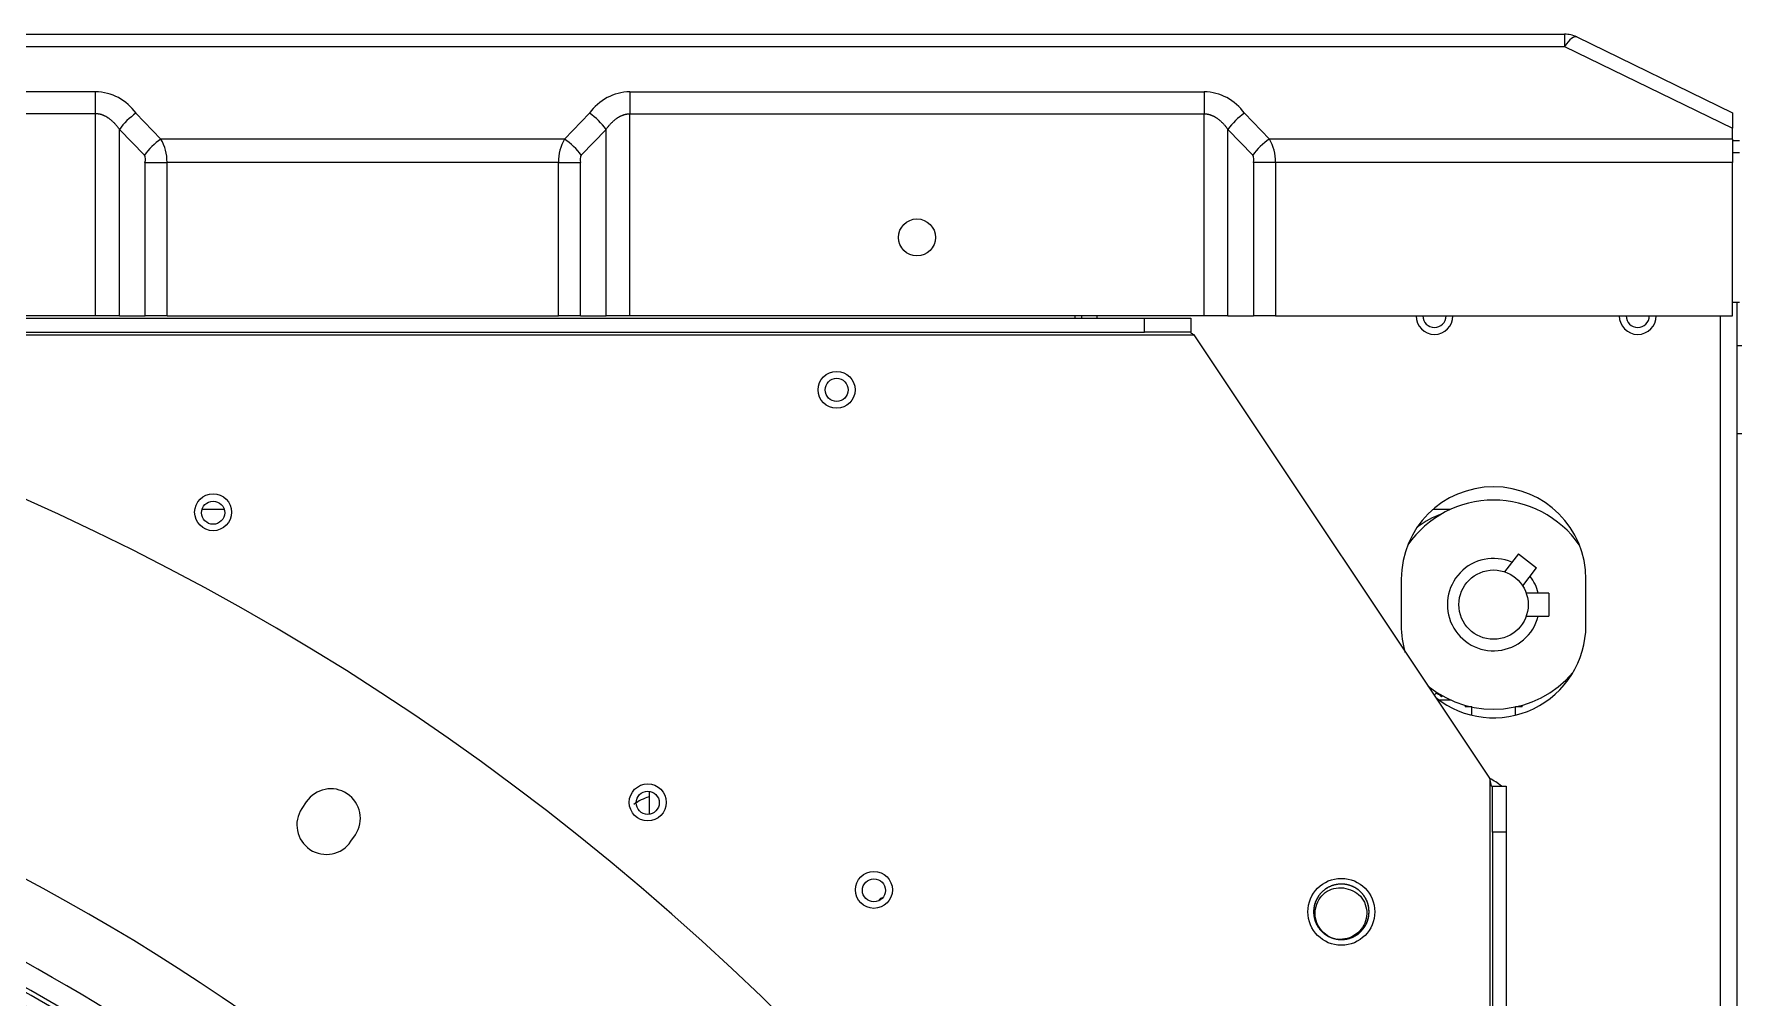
# Model space of a CAD drawing. Header units: millimetres. Extents: x 113490 to 142599, y -20467 to 115.
# Drawn here: x 131522.5 to 131892.2, y -9893.1 to -9684.5 of the extents above; entities that cross this region are included whole.
import ezdxf

# ---------------------------------------------------------------- set-up
doc = ezdxf.new("R2010")
doc.units = ezdxf.units.MM
doc.layers.add('DV3_0', color=7, linetype='Continuous')

msp = doc.modelspace()

# ---------------------------------------------------------------- linework, layer by layer
at = {"layer": 'DV3_0', "color": 7, "linetype": 'Continuous', "lineweight": 15}
for p, q in [((130738.62, -9684.49), (131853.86, -9684.49)), ((131856.48, -9685.09), (131890.24, -9701.49)), ((131890.24, -9701.49), (131890.24, -9704.81)), ((131890.24, -9707.21), (131890.24, -9704.81)), ((131890.24, -9707.21), (131890.24, -9712.24)), ((131890.24, -9707.49), (131891.74, -9707.49)), ((131890.24, -9745.49), (131890.24, -9712.24)), ((131890.24, -9742.49), (131891.74, -9742.49)), ((131891.24, -10374.49), (131891.24, -9742.49)), ((130829.58, -9745.99), (131762.9, -9745.99)), ((131535.8, -9745.49), (131411.48, -9745.49)), ((131540.96, -9745.49), (131535.8, -9745.49)), ((131540.96, -9745.49), (131546.49, -9745.49)), ((131551.26, -9745.49), (131546.49, -9745.49)), ((131551.26, -9745.49), (131636.02, -9745.49)), ((131640.79, -9745.49), (131636.02, -9745.49)), ((131640.79, -9745.49), (131646.31, -9745.49)), ((131651.48, -9745.49), (131646.31, -9745.49)), ((131775.8, -9745.49), (131651.48, -9745.49)), ((131747.84, -9745.49), (131747.84, -9745.99)), ((131762.9, -9748.99), (131762.9, -9745.99)), ((131762.9, -9745.99), (131772.9, -9745.99)), ((131772.9, -9745.99), (131772.9, -9748.99)), ((131780.96, -9745.49), (131775.8, -9745.49)), ((131780.96, -9745.49), (131786.49, -9745.49)), ((131791.26, -9745.49), (131786.49, -9745.49)), ((131791.26, -9745.49), (131890.24, -9745.49)), ((130829.58, -9748.99), (131762.9, -9748.99)), ((131772.9, -9748.99), (131762.9, -9748.99)), ((131772.9, -9748.99), (131772.9, -9749.17)), ((131837.64, -9845.59), (131773.64, -9749.59)), ((131892.24, -9751.98), (131891.24, -9751.98)), ((131892.24, -9770.98), (131891.24, -9770.98)), ((131563.63, -9787.36), (131558.85, -9787.36)), ((131829.18, -9787.36), (131825.4, -9787.36)), ((131843.86, -9796.98), (131840.84, -9800.87)), ((131843.86, -9796.98), (131847.81, -9800.04)), ((131844.79, -9803.93), (131847.81, -9800.04)), ((131818.48, -9802.49), (131818.48, -9812.49)), ((131850.48, -9805.49), (131845.55, -9805.49)), ((131850.48, -9805.49), (131850.48, -9810.49)), ((131858.48, -9812.49), (131858.48, -9802.49)), ((131845.55, -9810.49), (131850.48, -9810.49)), ((131825.62, -9827.56), (131826.19, -9826.99)), ((131826.18, -9826.98), (131827.18, -9827.98)), ((131827.18, -9827.98), (131827.43, -9827.74)), ((131826.66, -9828.62), (131829.18, -9828.62)), ((131832.32, -9829.77), (131832.32, -9830.12)), ((131833.75, -9830.12), (131832.32, -9830.12)), ((131833.72, -9830.12), (131833.72, -9831.92)), ((131844.64, -9830.12), (131843.21, -9830.12)), ((131843.24, -9831.92), (131843.24, -9830.12)), ((131844.64, -9830.12), (131844.64, -9829.77)), ((131838.06, -9847.26), (131837.64, -9845.59)), ((131655.63, -9848.41), (131655.63, -9853.37)), ((131838.06, -9847.26), (131838.24, -9847.26)), ((131838.24, -9857.26), (131838.24, -9847.26)), ((131838.24, -9847.26), (131841.24, -9847.26)), ((131841.24, -9847.26), (131841.24, -9857.26)), ((131581.4, -9850.7), (131580.45, -9852.11)), ((131838.24, -9857.26), (131838.24, -11851.51)), ((131841.24, -9857.26), (131838.24, -9857.26)), ((131841.24, -9857.26), (131841.24, -11851.51)), ((131591.09, -9859.23), (131592.04, -9857.81))]:
    msp.add_line(p, q, dxfattribs=at)
at = {"layer": 'DV3_0', "color": 7, "linetype": 'Continuous', "lineweight": 20}
for p, q in [((130738.62, -9687.14), (131853.86, -9687.14)), ((131853.86, -9684.49), (131853.86, -9687.14)), ((131853.86, -9687.14), (131890.24, -9704.81)), ((131535.8, -9696.95), (131411.48, -9696.95)), ((131535.8, -9701.73), (131535.8, -9696.95)), ((131651.48, -9696.95), (131775.8, -9696.95)), ((131651.48, -9696.95), (131651.48, -9701.73)), ((131775.8, -9696.95), (131775.8, -9701.73)), ((131535.8, -9701.73), (131411.48, -9701.73)), ((131535.8, -9745.49), (131535.8, -9701.73)), ((131549.93, -9707.21), (131544.54, -9701.62)), ((131637.35, -9707.21), (131642.73, -9701.62)), ((131651.48, -9701.73), (131775.8, -9701.73)), ((131651.48, -9745.49), (131651.48, -9701.73)), ((131775.8, -9745.49), (131775.8, -9701.73)), ((131784.54, -9701.62), (131789.93, -9707.21)), ((131540.96, -9745.49), (131540.96, -9705.11)), ((131546.35, -9710.7), (131540.96, -9705.11)), ((131640.93, -9710.7), (131646.31, -9705.11)), ((131646.31, -9745.49), (131646.31, -9705.11)), ((131780.96, -9705.11), (131786.35, -9710.7)), ((131780.96, -9745.49), (131780.96, -9705.11)), ((131637.35, -9707.21), (131549.93, -9707.21)), ((131890.24, -9707.21), (131789.93, -9707.21)), ((131546.49, -9712.24), (131551.26, -9712.24)), ((131546.49, -9745.49), (131546.49, -9712.24)), ((131636.02, -9712.24), (131551.26, -9712.24)), ((131551.26, -9745.49), (131551.26, -9712.24)), ((131636.02, -9745.49), (131636.02, -9712.24)), ((131636.02, -9712.24), (131640.79, -9712.24)), ((131640.79, -9745.49), (131640.79, -9712.24)), ((131791.26, -9712.24), (131786.49, -9712.24)), ((131786.49, -9712.24), (131786.49, -9745.49)), ((131890.24, -9712.24), (131791.26, -9712.24)), ((131791.26, -9712.24), (131791.26, -9745.49)), ((131890.24, -9710.09), (131891.74, -9710.09)), ((131749.31, -9745.99), (131749.31, -9745.49)), ((131752.63, -9745.99), (131752.63, -9745.49)), ((131887.64, -10374.49), (131887.64, -9745.49)), ((130818.84, -9749.59), (131773.64, -9749.59)), ((131837.64, -9845.59), (131837.64, -11865.47))]:
    msp.add_line(p, q, dxfattribs=at)
at = {"layer": 'DV3_0', "color": 7, "linetype": 'Continuous', "lineweight": 15}
for centre, radius in [((131713.64, -9728.49), 4), ((131696.24, -9761.49), 4), ((131696.25, -9761.49), 2.5), ((131561.24, -9787.99), 4), ((131561.24, -9788.09), 2.5), ((131838.48, -9807.99), 7.5), ((131655.34, -9850.79), 4), ((131655.34, -9850.89), 2.5), ((131704.32, -9869.74), 4), ((131704.32, -9869.84), 2.5), ((131805.52, -9874.49), 7.25)]:
    msp.add_circle(centre, radius, dxfattribs=at)
for centre, radius, start, end in [((131853.86, -9690.49), 6, 64.0935, 90), ((131825.69, -9745.49), 4, 180, 0), ((131825.69, -9745.49), 2.5, 180, 0), ((131869.69, -9745.49), 4, 180, 0), ((131869.69, -9745.49), 2.5, 180, 0), ((131770.36, -9754.47), 5.88, 56.0756, 64.4173), ((131296.24, -10288.99), 551.5, 15.4775, 74.5225), ((131838.48, -9802.49), 20, 0, 180), ((131838.48, -9807.99), 22.63, 34.9105, 145.1427), ((131838.48, -9807.99), 10, 66.6866, 345.5225), ((131838.48, -9807.99), 10, 14.4775, 37.7316), ((131296.24, -10288.99), 477.5, 46.9802, 133.0198), ((131838.48, -9812.49), 20, 180, 197.1139), ((131838.48, -9812.49), 20, 231.3142, 0), ((131838.48, -9807.99), 22.63, 231.3833, 319.4328), ((131296.24, -10288.99), 456, 45.9967, 135.345), ((131296.24, -10288.99), 453.5, 45.9921, 90), ((131827.92, -9863.19), 20.1, 52.3918, 61.0769), ((131586.72, -9854.26), 6.4, 326.25, 146.25), ((131585.77, -9855.67), 6.4, 146.25, 326.25), ((131296.24, -10288.99), 457, 46.1533, 71.5308), ((131805.52, -9874.49), 6, 244.8963, 262.5227)]:
    msp.add_arc(centre, radius, start, end, dxfattribs=at)
at = {"layer": 'DV3_0', "color": 7, "linetype": 'Continuous', "lineweight": 20}
for centre, radius, start, end in [((131535.55, -9707.93), 10.99, 35.0741, 88.685), ((131651.73, -9707.93), 10.99, 91.315, 144.9259), ((131775.55, -9707.93), 10.99, 35.0742, 88.685), ((131541.93, -9712.01), 9.33, 358.5724, 30.9701), ((131645.35, -9712.01), 9.33, 149.0311, 181.4263), ((131781.93, -9712.01), 9.33, 358.5734, 30.9691), ((131544.7, -9711.63), 1.89, 340.9987, 29.2464), ((131642.58, -9711.63), 1.89, 150.7558, 198.9991), ((131784.7, -9711.63), 1.89, 341.0011, 29.2441), ((131296.24, -10288.99), 461.75, 46.1456, 74.9574)]:
    msp.add_arc(centre, radius, start, end, dxfattribs=at)
for centre, major_axis, ratio, start_param, end_param in [((131853.86, -9690.49), (-2.62, -5.4), 0.282676, 3.141593, 4.185324), ((131833.04, -9807.99), (0, 20.63), 0.922201, 0.30733, 0.621493), ((131833.04, -9807.99), (0, 20.63), 0.922201, 2.763806, 2.796406)]:
    msp.add_ellipse(centre, major_axis=major_axis, ratio=ratio, start_param=start_param, end_param=end_param, dxfattribs=at)
at = {"layer": 'DV3_0', "color": 7, "linetype": 'Continuous', "lineweight": 15}
for centre, major_axis, ratio, start_param, end_param in [((131544.54, -9705.11), (-4.49, -4.33), 0.436952, 4.313983, 5.138233), ((131642.73, -9705.11), (-4.49, 4.33), 0.436952, 4.286545, 5.110795), ((131784.54, -9705.11), (4.49, 4.33), 0.436952, 1.172391, 1.99664), ((131549.93, -9710.7), (-4.49, -4.33), 0.436952, 4.313983, 5.138233), ((131637.35, -9710.7), (-4.49, 4.33), 0.436952, 4.286545, 5.110795), ((131789.93, -9710.7), (4.49, 4.33), 0.436952, 1.172391, 1.99664), ((131706.09, -9874.99), (0, -3.5), 0.386711, 3.073909, 3.755425)]:
    msp.add_ellipse(centre, major_axis=major_axis, ratio=ratio, start_param=start_param, end_param=end_param, dxfattribs=at)
at = {"layer": 'DV3_0', "color": 7, "linetype": 'Continuous', "lineweight": 20}
for points, knots in [([(131540.96, -9705.11), (131540.9, -9705.01), (131540.76, -9704.83), (131540.56, -9704.57), (131540.37, -9704.33), (131540.17, -9704.11), (131539.98, -9703.89), (131539.79, -9703.7), (131539.6, -9703.51), (131539.42, -9703.34), (131539.24, -9703.18), (131539.06, -9703.03), (131538.89, -9702.89), (131538.72, -9702.77), (131538.55, -9702.65), (131538.38, -9702.54), (131538.22, -9702.44), (131538.06, -9702.35), (131537.9, -9702.26), (131537.74, -9702.18), (131537.58, -9702.11), (131537.43, -9702.05), (131537.28, -9701.99), (131537.12, -9701.94), (131536.97, -9701.89), (131536.83, -9701.85), (131536.68, -9701.82), (131536.53, -9701.79), (131536.38, -9701.77), (131536.24, -9701.75), (131536.09, -9701.74), (131535.95, -9701.73), (131535.85, -9701.73), (131535.8, -9701.73)], [0, 0, 0, 0, 0.049761, 0.097511, 0.143355, 0.187397, 0.229741, 0.27049, 0.309741, 0.347591, 0.384133, 0.419456, 0.453643, 0.486777, 0.518934, 0.550188, 0.580608, 0.610261, 0.63921, 0.667514, 0.695232, 0.722417, 0.749122, 0.775397, 0.801291, 0.826849, 0.852118, 0.87714, 0.901959, 0.926615, 0.951152, 0.975613, 1, 1, 1, 1]), ([(131646.31, -9705.11), (131646.38, -9705.01), (131646.51, -9704.83), (131646.71, -9704.57), (131646.91, -9704.33), (131647.11, -9704.11), (131647.3, -9703.89), (131647.49, -9703.7), (131647.68, -9703.51), (131647.86, -9703.34), (131648.04, -9703.18), (131648.22, -9703.03), (131648.39, -9702.89), (131648.56, -9702.77), (131648.73, -9702.65), (131648.9, -9702.54), (131649.06, -9702.44), (131649.22, -9702.35), (131649.38, -9702.26), (131649.54, -9702.18), (131649.7, -9702.11), (131649.85, -9702.05), (131650, -9701.99), (131650.15, -9701.94), (131650.3, -9701.89), (131650.45, -9701.85), (131650.6, -9701.82), (131650.75, -9701.79), (131650.9, -9701.77), (131651.04, -9701.75), (131651.19, -9701.74), (131651.33, -9701.73), (131651.43, -9701.73), (131651.48, -9701.73)], [0, 0, 0, 0, 0.049763, 0.097515, 0.143361, 0.187404, 0.22975, 0.270499, 0.309752, 0.347603, 0.384146, 0.419469, 0.453658, 0.486792, 0.51895, 0.550205, 0.580625, 0.610279, 0.639228, 0.667533, 0.695251, 0.722437, 0.749143, 0.775418, 0.801312, 0.826872, 0.852141, 0.877163, 0.901984, 0.926638, 0.951182, 0.975637, 1, 1, 1, 1]), ([(131775.8, -9701.73), (131775.85, -9701.73), (131775.95, -9701.73), (131776.09, -9701.74), (131776.24, -9701.75), (131776.38, -9701.77), (131776.53, -9701.79), (131776.68, -9701.82), (131776.83, -9701.85), (131776.97, -9701.89), (131777.12, -9701.94), (131777.28, -9701.99), (131777.43, -9702.05), (131777.58, -9702.11), (131777.74, -9702.18), (131777.9, -9702.26), (131778.06, -9702.35), (131778.22, -9702.44), (131778.38, -9702.54), (131778.55, -9702.65), (131778.72, -9702.77), (131778.89, -9702.89), (131779.06, -9703.03), (131779.24, -9703.18), (131779.42, -9703.34), (131779.6, -9703.51), (131779.79, -9703.7), (131779.98, -9703.89), (131780.17, -9704.1), (131780.37, -9704.33), (131780.56, -9704.57), (131780.76, -9704.83), (131780.9, -9705.01), (131780.96, -9705.11)], [0, 0, 0, 0, 0.024411, 0.048865, 0.073398, 0.098052, 0.122868, 0.147887, 0.173153, 0.198708, 0.224599, 0.250871, 0.277573, 0.304754, 0.332468, 0.360769, 0.389714, 0.419362, 0.449778, 0.481027, 0.51318, 0.546308, 0.58049, 0.615807, 0.652342, 0.690186, 0.729429, 0.77017, 0.812504, 0.856543, 0.902362, 0.950108, 1, 1, 1, 1])]:
    msp.add_open_spline(points, degree=3, knots=knots, dxfattribs=at)
at = {"layer": 'DV3_0', "color": 7, "linetype": 'Continuous', "lineweight": 15}
msp.add_open_spline([(131655.62, -9849.6), (131654.44, -9849.94), (131653.34, -9850.5), (131652.34, -9851.23)], degree=3, dxfattribs=at)
msp.add_rational_spline([(131799.98, -9876.79), (131801.31, -9879.99), (131804.74, -9880.44), (131808.18, -9880.89), (131810.28, -9878.14), (131812.39, -9875.39), (131811.06, -9872.19), (131809.74, -9868.99), (131806.3, -9868.54), (131802.87, -9868.09), (131800.76, -9870.84), (131798.65, -9873.59), (131799.98, -9876.79), (131801.31, -9879.99), (131804.74, -9880.44), (131808.18, -9880.89), (131810.28, -9878.14), (131812.39, -9875.39), (131811.06, -9872.19), (131809.74, -9868.99), (131806.3, -9868.54), (131802.87, -9868.09), (131800.76, -9870.84), (131798.65, -9873.59), (131799.98, -9876.79), (131800.87, -9878.94), (131802.98, -9879.92)], [1, 0.866025403784, 1, 0.866025403784, 1, 0.866025403784, 1, 0.866025403784, 1, 0.866025403784, 1, 0.866025403784, 1, 0.866025403784, 1, 0.866025403784, 1, 0.866025403784, 1, 0.866025403784, 1, 0.866025403784, 1, 0.866025403784, 1, 0.90591222949, 0.943976505854], degree=2, knots=[0.94372108, 0.94372108, 0.94372108, 0.9481517, 0.9481517, 0.95258231, 0.95258231, 0.95701293, 0.95701293, 0.96144354, 0.96144354, 0.96587416, 0.96587416, 0.97030477, 0.97030477, 0.97473539, 0.97473539, 0.979166, 0.979166, 0.98359662, 0.98359662, 0.98802723, 0.98802723, 0.99245785, 0.99245785, 0.99688846, 0.99688846, 1, 1, 1], dxfattribs=at)
for points in [[(131802.98, -9879.92), (131801.74, -9879.27), (131800.77, -9878.18), (131799.73, -9875.59), (131799.71, -9874.12), (131800.69, -9871.52), (131801.68, -9870.4), (131804.17, -9869.2), (131805.66, -9869.1), (131806.99, -9869.57)], [(131806.99, -9869.57), (131808.35, -9869.89), (131809.54, -9870.78), (131810.97, -9873.14), (131811.2, -9874.61), (131810.62, -9877.31), (131809.8, -9878.54), (131807.55, -9880.17), (131806.13, -9880.56), (131804.74, -9880.44)]]:
    msp.add_open_spline(points, degree=3, knots=[0, 0, 0, 0, 0.25, 0.25, 0.5, 0.5, 0.75, 0.75, 1, 1, 1, 1], dxfattribs=at)

doc.saveas('drawing.dxf')
